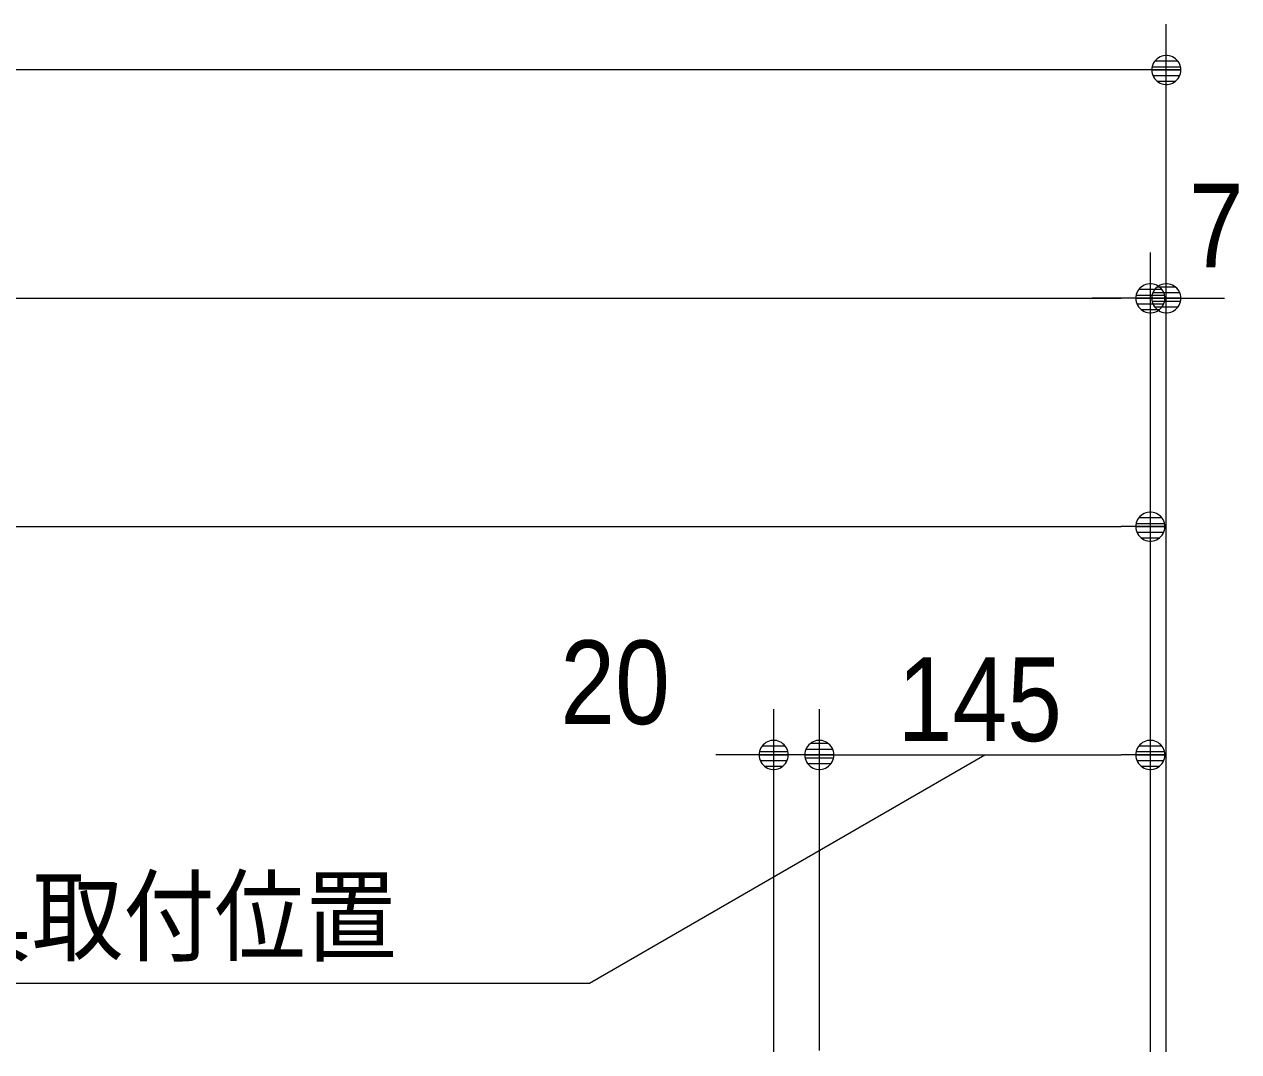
# Model space of a CAD drawing. Units: millimetres, scale not verified. Extents: x -6062 to 6062, y -3045 to 3045.
# Drawn here: x -1713 to -1181, y 470 to 920 of the extents above; entities that cross this region are included whole.
import ezdxf
from ezdxf.enums import TextEntityAlignment as Align

# ---------------------------------------------------------------- set-up
doc = ezdxf.new("R2010")
doc.units = ezdxf.units.MM
doc.header["$LTSCALE"] = 20
for name, color, linetype, lineweight in [('0-0_2寸法-1', 7, 'Continuous', 9), ('0-1_0', 7, 'Continuous', 9), ('0-2_2寸法-2', 7, 'Continuous', 9), ('0-3_2寸法-3', 7, 'Continuous', 9)]:
    doc.layers.add(name, color=color, linetype=linetype, lineweight=lineweight)
doc.styles.add('ＭＳ ゴシック', font='')
doc.styles.add('ＭＳ Ｐゴシック', font='')
doc.styles.get('ＭＳ ゴシック').set_extended_font_data('MS Gothic')
doc.styles.get('ＭＳ Ｐゴシック').set_extended_font_data('MS PGothic')

# ---------------------------------------------------------------- blocks, each defined once
blk = doc.blocks.new('_Dot')
at = {"layer": '0-1_0'}
for p, q in [((-10, 0), (-20, 0)), ((9.78, 2), (-9.78, 2)), ((7.99, 6), (-7.99, 6)), ((9.16, -3.98), (-9.16, -3.98)), ((6, -7.98), (-6, -7.98))]:
    blk.add_line(p, q, dxfattribs=at)
for points in [[(10, 0), (9.92, 1.25), (9.69, 2.49), (9.3, 3.68), (8.76, 4.82), (8.09, 5.88), (7.29, 6.85), (6.37, 7.71), (5.36, 8.44), (4.26, 9.05), (3.09, 9.51), (1.87, 9.82), (0.63, 9.98), (-0.63, 9.98), (-1.87, 9.82), (-3.09, 9.51), (-4.26, 9.05), (-5.36, 8.44), (-6.37, 7.71), (-7.29, 6.85), (-8.09, 5.88), (-8.76, 4.82), (-9.3, 3.68), (-9.69, 2.49), (-9.92, 1.25), (-10, 0), (0, 0)], [(-10, 0), (-9.92, -1.25), (-9.69, -2.49), (-9.3, -3.68), (-8.76, -4.82), (-8.09, -5.88), (-7.29, -6.85), (-6.37, -7.71), (-5.36, -8.44), (-4.26, -9.05), (-3.09, -9.51), (-1.87, -9.82), (-0.63, -9.98), (0.63, -9.98), (1.87, -9.82), (3.09, -9.51), (4.26, -9.05), (5.36, -8.44), (6.37, -7.71), (7.29, -6.85), (8.09, -5.88), (8.76, -4.82), (9.3, -3.68), (9.69, -2.49), (9.92, -1.25), (10, 0), (0, 0)]]:
    blk.add_lwpolyline(points, close=True, dxfattribs=at)

msp = doc.modelspace()

# ---------------------------------------------------------------- linework, layer by layer
at = {"layer": '0-0_2寸法-1'}
for p, q in [((-1212.5, 820), (-1212.5, 920)), ((-1225.21, 900), (-4781.79, 900)), ((-1219.5, 720), (-1219.5, 820)), ((-2535.79, 800), (-1232.21, 800)), ((-1219.5, 620), (-1219.5, 720)), ((-2434.79, 700), (-1232.21, 700)), ((-1364.5, 470.6), (-1364.5, 620)), ((-1219.5, 470), (-1219.5, 620)), ((-1351.79, 600), (-1232.21, 600))]:
    msp.add_line(p, q, dxfattribs=at)
at = {"layer": '0-2_2寸法-2'}
for p, q in [((-1219.5, 720), (-1219.5, 820)), ((-1212.5, 470), (-1212.5, 820)), ((-1232.21, 800), (-1244.92, 800)), ((-1212.5, 800), (-1219.5, 800)), ((-1199.79, 800), (-1187.08, 800)), ((-1384.5, 470), (-1384.5, 620)), ((-1364.5, 470.6), (-1364.5, 620)), ((-1397.21, 600), (-1409.92, 600)), ((-1364.5, 600), (-1384.5, 600)), ((-1351.79, 600), (-1339.08, 600))]:
    msp.add_line(p, q, dxfattribs=at)
at = {"layer": '0-3_2寸法-3'}
msp.add_lwpolyline([(-2067.13, 500), (-1465.21, 500), (-1292, 600)], dxfattribs=at)

# ---------------------------------------------------------------- block references
at = {"layer": '0-0_2寸法-1', "xscale": 0.6356201, "yscale": 0.6356201}
for p in [(-1212.5, 900), (-1219.5, 800), (-1219.5, 700), (-1219.5, 600)]:
    msp.add_blockref('_Dot', p, dxfattribs=at)
at = {"layer": '0-0_2寸法-1', "xscale": 0.6356201, "yscale": 0.6356201, "rotation": 180}
msp.add_blockref('_Dot', (-1364.5, 600), dxfattribs=at)
at = {"layer": '0-2_2寸法-2', "xscale": 0.6356201, "yscale": 0.6356201}
for p in [(-1219.5, 800), (-1384.5, 600)]:
    msp.add_blockref('_Dot', p, dxfattribs=at)
at = {"layer": '0-2_2寸法-2', "xscale": 0.6356201, "yscale": 0.6356201, "rotation": 180}
for p in [(-1212.5, 800), (-1364.5, 600)]:
    msp.add_blockref('_Dot', p, dxfattribs=at)

# ---------------------------------------------------------------- texts
at = {"layer": '0-0_2寸法-1', "style": 'ＭＳ Ｐゴシック', "width": 0.9}
msp.add_text('145', height=36.66, dxfattribs=at).set_placement((-1330.22, 595.04), align=Align.BOTTOM_LEFT)
at = {"layer": '0-2_2寸法-2', "style": 'ＭＳ Ｐゴシック', "width": 0.9}
for s, p in [('7', (-1202.62, 802.48)), ('20', (-1477.98, 602.48))]:
    msp.add_text(s, height=36.66, dxfattribs=at).set_placement(p, align=Align.BOTTOM_LEFT)
at = {"layer": '0-3_2寸法-3', "style": 'ＭＳ ゴシック', "width": 0.9}
msp.add_text('スライド式受け金具取付位置', height=32.55, dxfattribs=at).set_placement((-2069.06, 503.34), align=Align.BOTTOM_LEFT)

doc.saveas('drawing.dxf')
